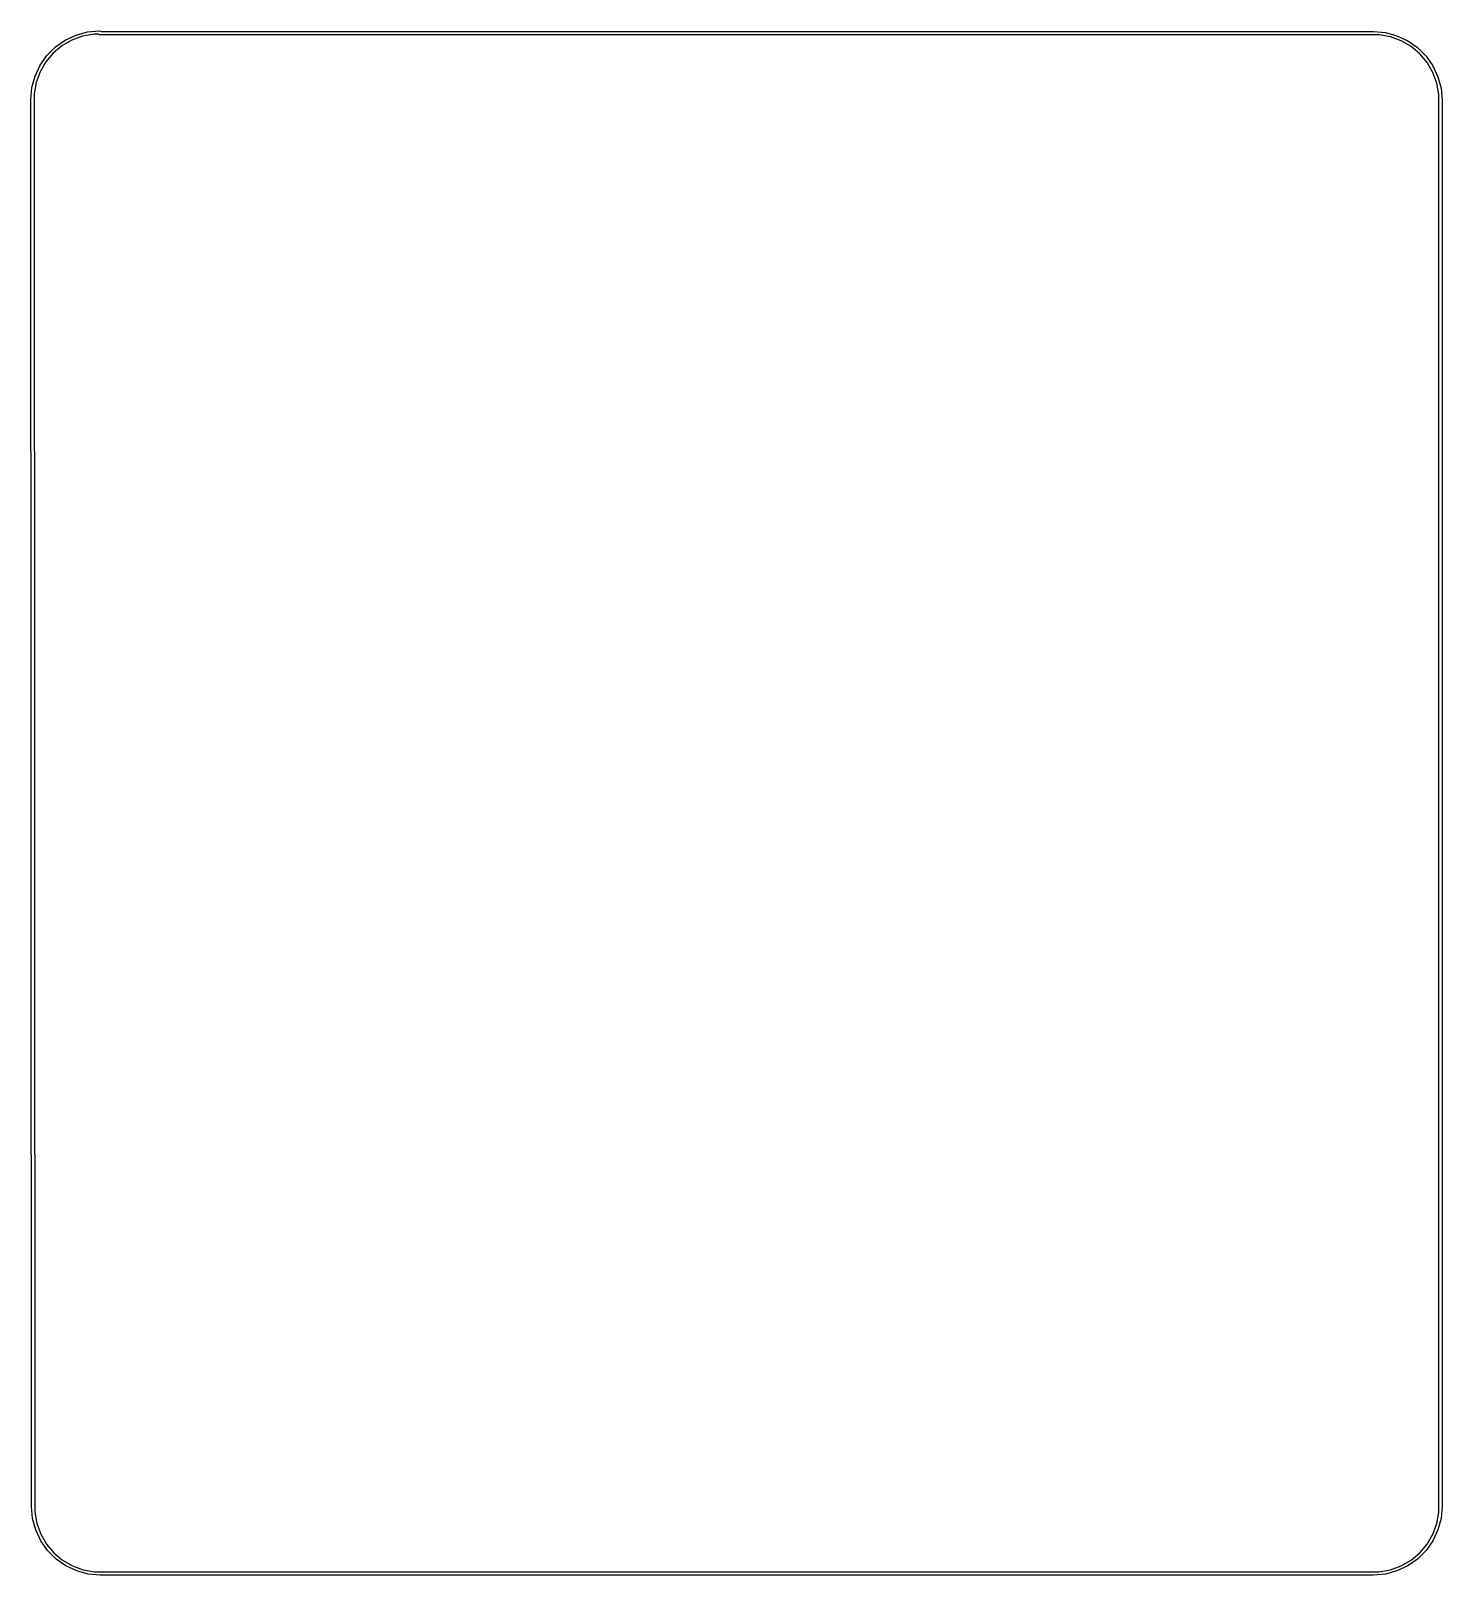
# Model space of a CAD drawing. Header units: inches. Extents: x 4.881 to 5.71, y -4.493 to -3.586.
import ezdxf

# ---------------------------------------------------------------- set-up
doc = ezdxf.new("R2010")
doc.units = ezdxf.units.IN
doc.header["$MEASUREMENT"] = 0
doc.layers.add('BLACK', color=250, linetype='CONTINUOUS')

msp = doc.modelspace()

# ---------------------------------------------------------------- linework, layer by layer
at = {"layer": 'BLACK', "linetype": 'CONTINUOUS'}
for p, q in [((4.89493, -3.59507), (4.90069, -3.59104)), ((4.90458, -3.59106), (4.89876, -3.59442)), ((4.90069, -3.59104), (4.90706, -3.58806)), ((4.91089, -3.58876), (4.90458, -3.59106)), ((4.90706, -3.58806), (4.91386, -3.58624)), ((4.91751, -3.5876), (4.91089, -3.58876)), ((4.91386, -3.58624), (4.92087, -3.58563)), ((4.92017, -3.5876), (4.91751, -3.5876)), ((4.92049, -3.58792), (4.92017, -3.5876)), ((4.92087, -3.58799), (4.92049, -3.58792)), ((4.92087, -3.58563), (4.92144, -3.58582)), ((5.66929, -3.58799), (4.92087, -3.58799)), ((4.92144, -3.58582), (4.92159, -3.58602)), ((4.92159, -3.58602), (5.66929, -3.58602)), ((5.66929, -3.58602), (5.6763, -3.58664)), ((5.67265, -3.58799), (5.66929, -3.58799)), ((5.67926, -3.58916), (5.67265, -3.58799)), ((5.6763, -3.58664), (5.68309, -3.58846)), ((5.68558, -3.59146), (5.67926, -3.58916)), ((5.68309, -3.58846), (5.68947, -3.59143)), ((5.69139, -3.59481), (5.68558, -3.59146)), ((5.68947, -3.59143), (5.69523, -3.59546)), ((4.88592, -3.60581), (4.88995, -3.60004)), ((4.89362, -3.59874), (4.8893, -3.60388)), ((4.88995, -3.60004), (4.89493, -3.59507)), ((4.89876, -3.59442), (4.89362, -3.59874)), ((5.69654, -3.59913), (5.69139, -3.59481)), ((5.69523, -3.59546), (5.7002, -3.60044)), ((5.70086, -3.60428), (5.69654, -3.59913)), ((5.7002, -3.60044), (5.70424, -3.6062)), ((4.88295, -3.61218), (4.88592, -3.60581)), ((4.88594, -3.6097), (4.88365, -3.61601)), ((4.8893, -3.60388), (4.88594, -3.6097)), ((5.70421, -3.61009), (5.70086, -3.60428)), ((5.70651, -3.61641), (5.70421, -3.61009)), ((5.70424, -3.6062), (5.70721, -3.61258)), ((4.88051, -3.62598), (4.88112, -3.61898)), ((4.88112, -3.61898), (4.88295, -3.61218)), ((4.88365, -3.61601), (4.88248, -3.62263)), ((5.70768, -3.62302), (5.70651, -3.61641)), ((5.70721, -3.61258), (5.70903, -3.61937)), ((5.70903, -3.61937), (5.70965, -3.62638)), ((4.88091, -4.45276), (4.88051, -3.62598)), ((4.88051, -3.62598), (4.88051, -3.62598)), ((4.88051, -3.62598), (4.88051, -3.62598)), ((4.88248, -3.62263), (4.88248, -3.62598)), ((4.88248, -3.62598), (4.88287, -4.45276)), ((5.70768, -3.62638), (5.70768, -3.62302)), ((5.70768, -4.45276), (5.70768, -3.62638)), ((5.70965, -3.62638), (5.70965, -4.45276)), ((4.88152, -4.45976), (4.88091, -4.45276)), ((4.88091, -4.45276), (4.88091, -4.45276)), ((4.88287, -4.45276), (4.88287, -4.45276)), ((4.88287, -4.45276), (4.88287, -4.45276)), ((4.88287, -4.45276), (4.88287, -4.45611)), ((5.70768, -4.45611), (5.70768, -4.45276)), ((5.70965, -4.45276), (5.70903, -4.45976)), ((4.88334, -4.46656), (4.88152, -4.45976)), ((4.88287, -4.45611), (4.88404, -4.46273)), ((4.88404, -4.46273), (4.88634, -4.46904)), ((5.70421, -4.46904), (5.70651, -4.46273)), ((5.70651, -4.46273), (5.70768, -4.45611)), ((5.70903, -4.45976), (5.70721, -4.46656)), ((4.88631, -4.47293), (4.88334, -4.46656)), ((4.89035, -4.4787), (4.88631, -4.47293)), ((4.88634, -4.46904), (4.8897, -4.47486)), ((5.70424, -4.47293), (5.7002, -4.4787)), ((5.70086, -4.47486), (5.70421, -4.46904)), ((5.70721, -4.46656), (5.70424, -4.47293)), ((4.8897, -4.47486), (4.89401, -4.48)), ((4.89532, -4.48367), (4.89035, -4.4787)), ((4.89401, -4.48), (4.89916, -4.48432)), ((5.69139, -4.48432), (5.69654, -4.48)), ((5.7002, -4.4787), (5.69523, -4.48367)), ((5.69654, -4.48), (5.70086, -4.47486)), ((4.90108, -4.4877), (4.89532, -4.48367)), ((4.89916, -4.48432), (4.90498, -4.48768)), ((4.90746, -4.49068), (4.90108, -4.4877)), ((4.90498, -4.48768), (4.91129, -4.48998)), ((4.91425, -4.4925), (4.90746, -4.49068)), ((4.91129, -4.48998), (4.9179, -4.49114)), ((4.9179, -4.49114), (4.92126, -4.49114)), ((4.92126, -4.49114), (5.66929, -4.49114)), ((5.66929, -4.49114), (5.67265, -4.49114)), ((5.67265, -4.49114), (5.67926, -4.48998)), ((5.68309, -4.49068), (5.6763, -4.4925)), ((5.67926, -4.48998), (5.68558, -4.48768)), ((5.68947, -4.4877), (5.68309, -4.49068)), ((5.68558, -4.48768), (5.69139, -4.48432)), ((5.69523, -4.48367), (5.68947, -4.4877)), ((4.92126, -4.49311), (4.91425, -4.4925)), ((5.66929, -4.49311), (4.92126, -4.49311)), ((5.6763, -4.4925), (5.66929, -4.49311))]:
    msp.add_line(p, q, dxfattribs=at)

doc.saveas('drawing.dxf')
